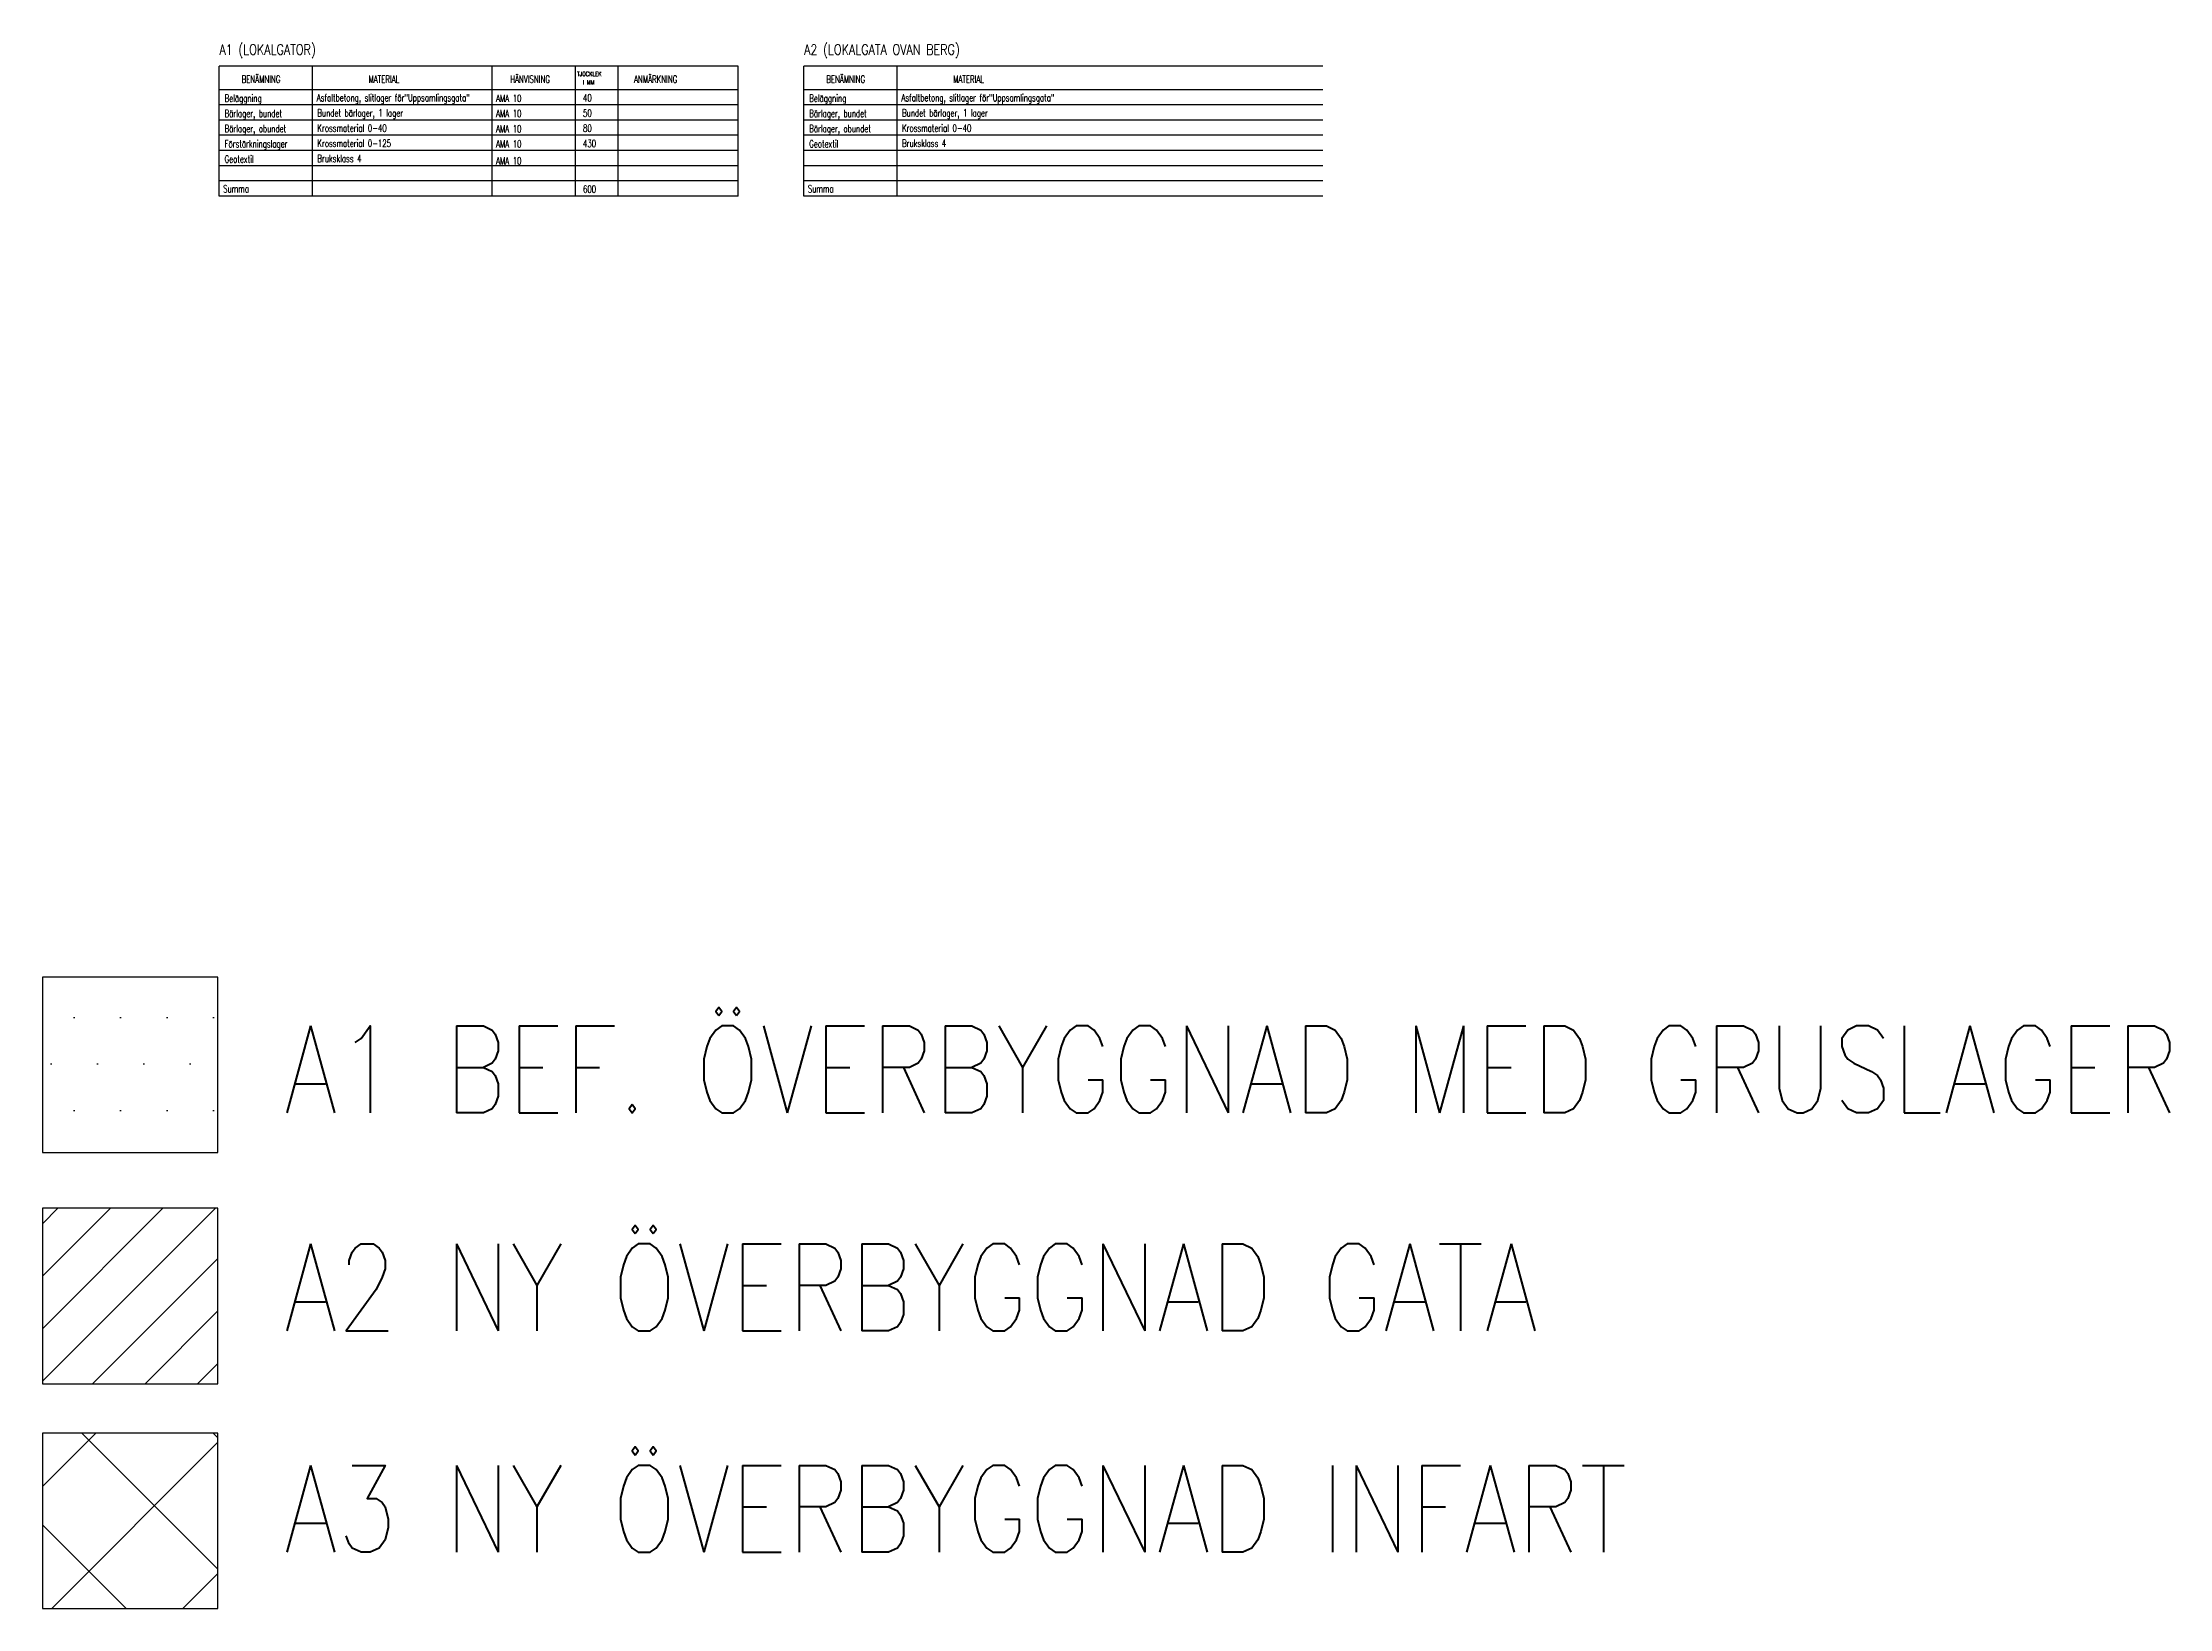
# Model space of a CAD drawing. Header units: metres. Extents: x 139929 to 143267, y 6401995 to 6404511.
# Drawn here: x 140961.83 to 140998.21, y 6402193.86 to 6402220.64 of the extents above; entities that cross this region are included whole.
import ezdxf

# ---------------------------------------------------------------- set-up
doc = ezdxf.new("R2010")
doc.units = ezdxf.units.M
doc.linetypes.add('DASHED', pattern=[0.75, 0.5, -0.25])
for name, color, linetype in [('M-BEF-VÄGKANT', 1, 'DASHED'), ('M-FÖRKLARINGAR', 1, 'Continuous'), ('M-YTLITTERA', 3, 'Continuous')]:
    doc.layers.add(name, color=color, linetype=linetype)
doc.styles.add('SIMPLEX8', font='simplex.shx', dxfattribs={"width": 0.8})

msp = doc.modelspace()

# ---------------------------------------------------------------- hatches: boundary and pattern name
at = {"layer": 'M-BEF-VÄGKANT'}
h = msp.add_hatch(dxfattribs=at)
h.set_pattern_fill('DOTS', scale=0.5, style=0)
h.set_pattern_definition([(0, (510.2955, -120.8295), (0.396875, 0.79375), [0, -0.79375])])
h.paths.add_polyline_path([(140964.832, 6402201.657), (140964.832, 6402204.657), (140961.832, 6402204.657), (140961.832, 6402201.657)])
h = msp.add_hatch(dxfattribs=at)
h.set_pattern_fill('ANSI31', color=4, scale=0.2, style=0)
h.set_pattern_definition([(45, (510.2955, -120.82953), (-0.449012806053, 0.449012806053), [])])
h.paths.add_polyline_path([(140964.832, 6402200.702), (140961.832, 6402200.702), (140961.832, 6402197.702), (140964.832, 6402197.702)])
h = msp.add_hatch(dxfattribs=at)
h.set_pattern_fill('ANSI37', color=4, scale=0.5, style=0)
h.set_pattern_definition([(45, (510.2955, -120.8295), (-1.12253201513, 1.12253201513), []), (135, (510.2955, -120.8295), (-1.12253201513, -1.12253201513), [])])
h.paths.add_polyline_path([(140964.832, 6402196.86), (140961.832, 6402196.86), (140961.832, 6402193.86), (140964.832, 6402193.86)])

# ---------------------------------------------------------------- linework, layer by layer
at = {"layer": 'M-FÖRKLARINGAR', "color": 1}
for p, q in [((140964.851, 6402218.009), (140964.851, 6402220.229)), ((140973.732, 6402220.229), (140964.851, 6402220.229)), ((140966.451, 6402218.009), (140966.451, 6402220.229)), ((140969.521, 6402218.009), (140969.521, 6402220.229)), ((140970.946, 6402218.009), (140970.946, 6402220.229)), ((140971.679, 6402218.009), (140971.679, 6402220.229)), ((140973.732, 6402218.009), (140973.732, 6402220.229)), ((140974.851, 6402218.009), (140974.851, 6402220.229)), ((140983.732, 6402220.229), (140974.851, 6402220.229)), ((140976.451, 6402218.009), (140976.451, 6402220.229)), ((140973.732, 6402219.829), (140964.851, 6402219.829)), ((140973.732, 6402219.569), (140964.851, 6402219.569)), ((140983.732, 6402219.829), (140974.851, 6402219.829)), ((140983.732, 6402219.569), (140974.851, 6402219.569)), ((140973.732, 6402219.309), (140964.851, 6402219.309)), ((140983.732, 6402219.309), (140974.851, 6402219.309)), ((140973.732, 6402219.049), (140964.851, 6402219.049)), ((140983.732, 6402219.049), (140974.851, 6402219.049)), ((140973.732, 6402218.789), (140964.851, 6402218.789)), ((140973.732, 6402218.529), (140964.851, 6402218.529)), ((140983.732, 6402218.789), (140974.851, 6402218.789)), ((140983.732, 6402218.529), (140974.851, 6402218.529)), ((140973.732, 6402218.269), (140964.851, 6402218.269)), ((140983.732, 6402218.269), (140974.851, 6402218.269)), ((140973.732, 6402218.009), (140964.851, 6402218.009)), ((140983.732, 6402218.009), (140974.851, 6402218.009))]:
    msp.add_line(p, q, dxfattribs=at)
at = {"layer": 'M-YTLITTERA', "color": 4}
for points in [[(140961.832, 6402201.657), (140964.832, 6402201.657), (140964.832, 6402204.657), (140961.832, 6402204.657)], [(140961.832, 6402197.702), (140964.832, 6402197.702), (140964.832, 6402200.702), (140961.832, 6402200.702)], [(140961.832, 6402193.86), (140964.832, 6402193.86), (140964.832, 6402196.86), (140961.832, 6402196.86)]]:
    msp.add_lwpolyline(points, close=True, dxfattribs=at)

# ---------------------------------------------------------------- texts
at = {"layer": 'M-FÖRKLARINGAR', "color": 3, "style": 'SIMPLEX8', "width": 0.8}
for s, p in [('A1 (LOKALGATOR)', (140964.857, 6402220.427)), ('A2 (LOKALGATA OVAN BERG)', (140974.857, 6402220.427))]:
    msp.add_text(s, height=0.175, dxfattribs=at).set_placement(p)
at = {"layer": 'M-FÖRKLARINGAR', "color": 1, "style": 'SIMPLEX8', "width": 0.7}
for s, height, p in [('BENÄMNING', 0.125, (140965.237, 6402219.945)), ('MATERIAL', 0.125, (140967.407, 6402219.945)), ('HÄNVISNING', 0.125, (140969.832, 6402219.945)), ('TJOCKLEK', 0.075, (140970.975, 6402220.062)), ('I MM', 0.075, (140971.074, 6402219.918)), ('ANMÄRKNING', 0.125, (140971.95, 6402219.945)), ('BENÄMNING', 0.125, (140975.237, 6402219.945)), ('MATERIAL', 0.125, (140977.407, 6402219.945)), ('Beläggning', 0.125, (140964.946, 6402219.621)), ('Asfaltbetong, slitlager för"Uppsamlingsgata"', 0.12499, (140966.522, 6402219.63)), ('AMA 10', 0.125, (140969.589, 6402219.619)), ('40', 0.125, (140971.076, 6402219.627)), ('Beläggning', 0.125, (140974.946, 6402219.621)), ('Asfaltbetong, slitlager för"Uppsamlingsgata"', 0.12499, (140976.522, 6402219.63)), ('Bärlager, bundet', 0.12499, (140964.946, 6402219.361)), ('Bärlager, obundet', 0.12499, (140964.946, 6402219.101)), ('Bundet bärlager, 1 lager', 0.12499, (140966.533, 6402219.37)), ('Krossmaterial 0-40', 0.12499, (140966.533, 6402219.11)), ('AMA 10', 0.125, (140969.589, 6402219.359)), ('AMA 10', 0.125, (140969.589, 6402219.099)), ('50', 0.125, (140971.076, 6402219.367)), ('80', 0.125, (140971.076, 6402219.107)), ('Bärlager, bundet', 0.12499, (140974.946, 6402219.361)), ('Bärlager, obundet', 0.12499, (140974.946, 6402219.101)), ('Bundet bärlager, 1 lager', 0.12499, (140976.533, 6402219.37)), ('Krossmaterial 0-40', 0.12499, (140976.533, 6402219.11)), ('Förstärkningslager', 0.12499, (140964.946, 6402218.841)), ('Krossmaterial 0-125', 0.12499, (140966.533, 6402218.85)), ('AMA 10', 0.125, (140969.589, 6402218.839)), ('430', 0.125, (140971.076, 6402218.847)), ('Geotextil', 0.125, (140974.946, 6402218.841)), ('Bruksklass 4', 0.12499, (140976.533, 6402218.85)), ('Geotextil', 0.125, (140964.946, 6402218.581)), ('Bruksklass 4', 0.12499, (140966.533, 6402218.59)), ('AMA 10', 0.125, (140969.589, 6402218.55)), ('Summa', 0.125, (140964.921, 6402218.073)), ('600', 0.125, (140971.076, 6402218.067)), ('Summa', 0.125, (140974.921, 6402218.073))]:
    msp.add_text(s, height=height, dxfattribs=at).set_placement(p)
at = {"layer": 'M-FÖRKLARINGAR', "char_height": 1.48605, "attachment_point": 7, "style": 'SIMPLEX8'}
for s, insert in [('A1 BEF. ÖVERBYGGNAD MED GRUSLAGER', (140965.958, 6402202.334)), ('A2 NY ÖVERBYGGNAD GATA', (140965.958, 6402198.606)), ('A3 NY ÖVERBYGGNAD INFART', (140965.958, 6402194.821))]:
    msp.add_mtext(s, dxfattribs=dict(at, insert=insert))

doc.saveas('drawing.dxf')
